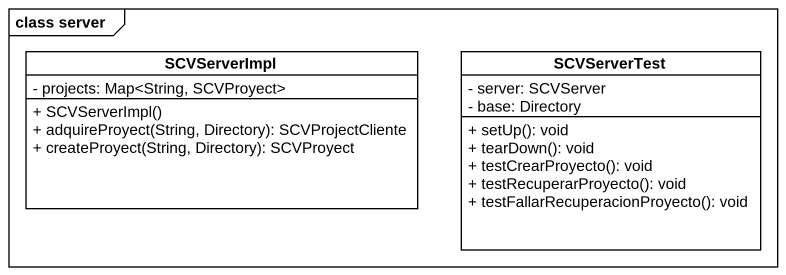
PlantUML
@startuml
mainframe class server
hide circle
hide empty members
skinparam classAttributeIconSize 0
class SCVServerImpl {
  - projects: Map<String, SCVProyect>
  + SCVServerImpl()
  + adquireProyect(String, Directory): SCVProjectCliente
  + createProyect(String, Directory): SCVProyect
}
class SCVServerTest {
  - server: SCVServer
  - base: Directory
  + setUp(): void
  + tearDown(): void
  + testCrearProyecto(): void
  + testRecuperarProyecto(): void
  + testFallarRecuperacionProyecto(): void
}
@enduml
